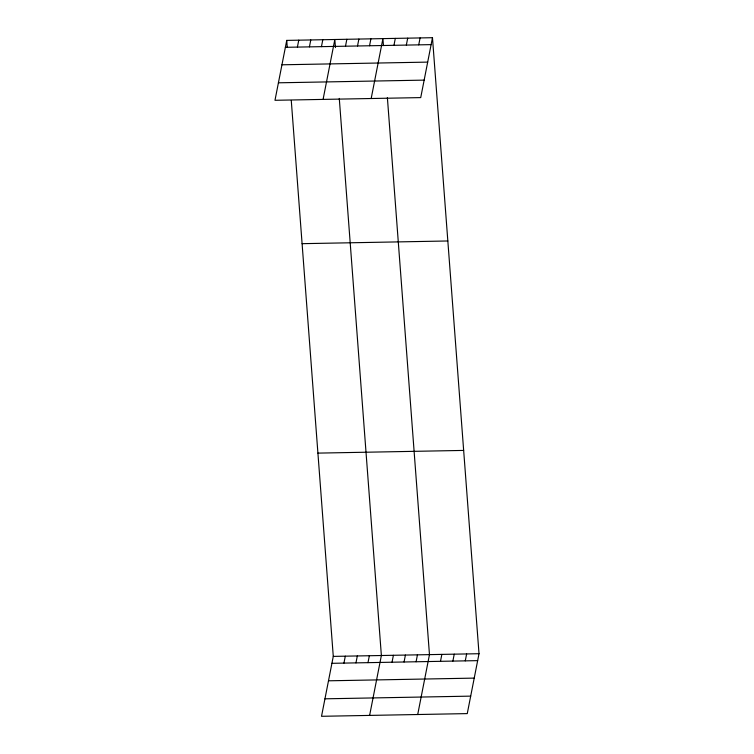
<?xml version="1.0" encoding="UTF-8"?>
<svg xmlns="http://www.w3.org/2000/svg" width="754" height="754" viewBox="0 0 754 754"><rect width="100%" height="100%" fill="white"/><g stroke="black" fill="none" stroke-linecap="round" stroke-linejoin="round"><path stroke-width="1.13" d="M286.737 40.396L274.984 100.291L420.723 97.605L432.476 37.7L286.737 40.396L287.255 47.323M297.396 47.097L298.763 40.169M309.423 46.871L310.78 39.943M321.449 46.654L322.806 39.726M323.08 99.405L334.833 39.5L335.436 47.587M345.492 46.211L346.849 39.283M357.519 45.985L358.876 39.057M369.545 45.758L370.902 38.84M371.175 98.52L382.919 38.614L383.447 45.542M393.956 45.315L395.313 38.388M406.34 45.08L407.697 38.162M418.724 44.854L420.091 37.926M291.27 100.452L333.277 656.395L321.524 716.3L467.263 713.604L479.016 653.709L432.476 37.7M343.947 663.105L345.304 656.178M355.963 662.879L357.321 655.952M367.99 662.653L369.347 655.735M369.62 715.414L381.373 655.509L339.281 98.406M392.033 662.21L393.399 655.292M404.059 661.993L405.416 655.066M416.085 661.767L417.443 654.84M417.716 714.528L429.469 654.623L387.377 97.52M440.496 661.315L441.853 654.397M452.881 661.088L454.238 654.161M465.275 660.862L466.632 653.935M285.38 47.314L431.118 44.627M281.949 64.797L427.688 62.111M278.414 82.808L424.153 80.122M302.09 243.674L447.838 240.978M317.915 453.116L463.653 450.421M333.277 656.395L479.016 653.709M331.92 663.322L477.659 660.636M328.49 680.805L474.228 678.11M324.955 698.817L470.694 696.13"/></g></svg>
